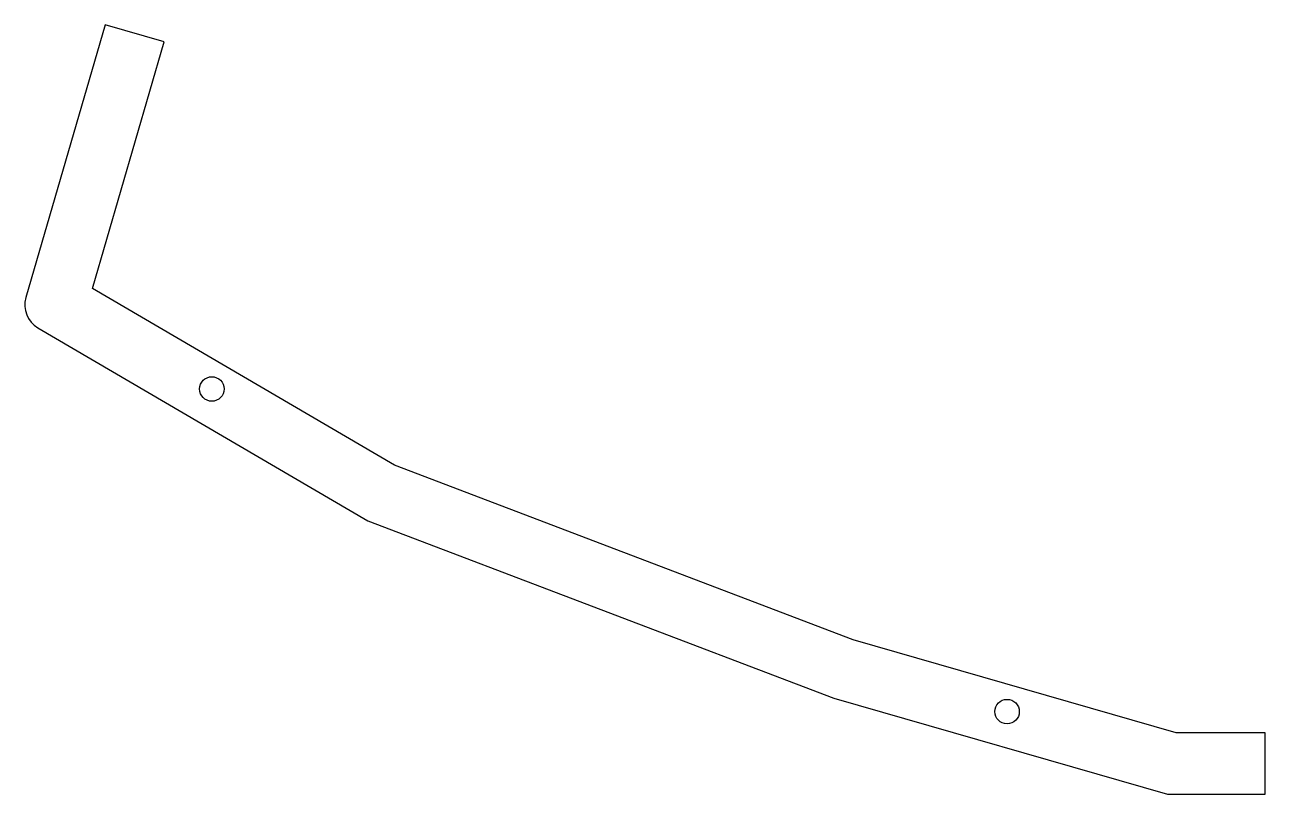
# Model space of a CAD drawing. Header units: millimetres. Extents: x -72 to 73, y -45 to 45.
import ezdxf

# ---------------------------------------------------------------- set-up
doc = ezdxf.new("R2010")
doc.units = ezdxf.units.MM
doc.layers.add('CUTOUTS', color=1, linetype='CONTINUOUS')
doc.layers.add('PERIMETER', color=5, linetype='CONTINUOUS')

msp = doc.modelspace()

# ---------------------------------------------------------------- linework, layer by layer
at = {"layer": 'CUTOUTS'}
for centre in [(-50.2, 2.4), (42.45, -35.21)]:
    msp.add_circle(centre, 1.43, dxfattribs=at)
at = {"layer": 'PERIMETER'}
for p, q in [((-62.62, 44.86), (-71.87, 13.05)), ((-55.76, 42.86), (-62.62, 44.86)), ((-64.12, 14.1), (-55.76, 42.86)), ((-28.92, -6.49), (-64.12, 14.1)), ((-70.47, 9.54), (-32.01, -12.96)), ((24.53, -26.85), (-28.92, -6.49)), ((-32.01, -12.96), (22.27, -33.63)), ((62.16, -37.69), (24.53, -26.85)), ((22.27, -33.63), (61.15, -44.84)), ((72.53, -37.69), (62.16, -37.69)), ((72.53, -44.84), (72.53, -37.69)), ((61.15, -44.84), (72.53, -44.84))]:
    msp.add_line(p, q, dxfattribs=at)
msp.add_arc((-68.92, 12.19), 3.07, 163.791, 239.6764, dxfattribs=at)

doc.saveas('drawing.dxf')
